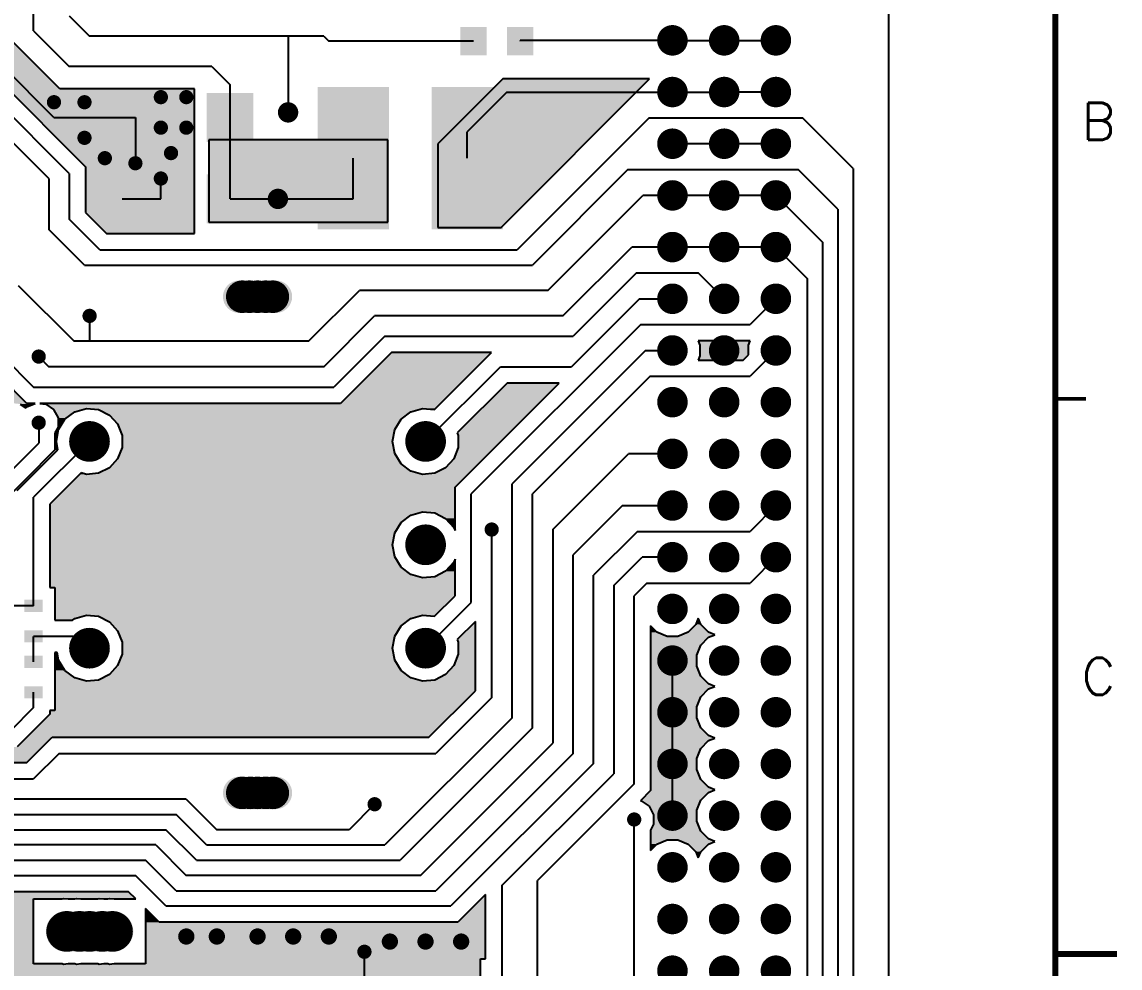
# Model space of a CAD drawing. Extents: x 295 to 953, y 10 to 290.
# Drawn here: x 798.2 to 887.2, y 148.9 to 225.6 of the extents above; entities that cross this region are included whole.
import ezdxf
from ezdxf.enums import TextEntityAlignment as Align

# ---------------------------------------------------------------- set-up
doc = ezdxf.new("R2010")
doc.units = 0
doc.header["$LTSCALE"] = 5
doc.header["$MEASUREMENT"] = 0
doc.layers.get('0').update_dxf_attribs({"linetype": 'CONTINUOUS', "lineweight": 25})
for name, color, linetype in [('16_COMP_GBR', 1, 'CONTINUOUS'), ('문자', 4, 'CONTINUOUS'), ('테두리', 3, 'CONTINUOUS')]:
    doc.layers.add(name, color=color, linetype=linetype)
doc.styles.get("Standard").update_dxf_attribs({"font": 'simplex.shx'})

# ---------------------------------------------------------------- blocks, each defined once
blk = doc.blocks.new('C')
at = {"layer": '테두리'}
blk.add_line((405, 285), (405, 15), dxfattribs=at)
for points, const_width in [([(15, 285), (15, 15), (405, 15), (405, 285), (15, 285)], 0.5), ([(407.5, 195), (405, 195)], 0.3), ([(410, 150), (405, 150)], 0.5)]:
    blk.add_lwpolyline(points, dxfattribs=dict(at, const_width=const_width))
at = {"layer": '문자'}
for s, p in [('B', (408.5, 217.5)), ('C', (408.5, 172.5))]:
    blk.add_text(s, height=3, dxfattribs=at).set_placement(p, align=Align.MIDDLE)

msp = doc.modelspace()

# ---------------------------------------------------------------- linework, layer by layer
for points, const_width in [([(850.336, 224.079, 1), (851.573, 224.079, 1)], 1.238), ([(854.527, 224.079, 1), (855.764, 224.079, 1)], 1.238), ([(858.718, 224.079, 1), (859.955, 224.079, 1)], 1.238), ([(850.336, 219.888, 1), (851.573, 219.888, 1)], 1.238), ([(854.527, 219.888, 1), (855.764, 219.888, 1)], 1.238), ([(858.718, 219.888, 1), (859.955, 219.888, 1)], 1.238), ([(809.201, 219.475, 1), (809.779, 219.475, 1)], 0.577), ([(811.264, 219.475, 1), (811.841, 219.475, 1)], 0.577), ([(800.539, 219.063, 1), (801.116, 219.063, 1)], 0.577), ([(803.014, 219.063, 1), (803.591, 219.063, 1)], 0.577), ([(819.39, 218.238, 1), (820.215, 218.238, 1)], 0.825), ([(809.201, 217, 1), (809.779, 217, 1)], 0.577), ([(811.264, 217, 1), (811.841, 217, 1)], 0.577), ([(803.014, 216.175, 1), (803.591, 216.175, 1)], 0.577), ([(850.336, 215.697, 1), (851.573, 215.697, 1)], 1.238), ([(854.527, 215.697, 1), (855.764, 215.697, 1)], 1.238), ([(858.718, 215.697, 1), (859.955, 215.697, 1)], 1.238), ([(810.026, 214.938, 1), (810.604, 214.938, 1)], 0.577), ([(804.664, 214.525, 1), (805.241, 214.525, 1)], 0.577), ([(807.139, 214.113, 1), (807.716, 214.113, 1)], 0.577), ([(809.201, 212.875, 1), (809.779, 212.875, 1)], 0.577), ([(850.336, 211.506, 1), (851.573, 211.506, 1)], 1.238), ([(854.527, 211.506, 1), (855.764, 211.506, 1)], 1.238), ([(858.718, 211.506, 1), (859.955, 211.506, 1)], 1.238), ([(818.565, 211.225, 1), (819.39, 211.225, 1)], 0.825), ([(850.336, 207.315, 1), (851.573, 207.315, 1)], 1.238), ([(854.527, 207.315, 1), (855.764, 207.315, 1)], 1.238), ([(858.718, 207.315, 1), (859.955, 207.315, 1)], 1.238), ([(815.43, 203.292, 1), (816.75, 203.292, 1)], 1.32), ([(816.008, 203.292, 1), (817.328, 203.292, 1)], 1.32), ([(816.668, 203.292, 1), (817.988, 203.292, 1)], 1.32), ([(817.328, 203.292, 1), (818.648, 203.292, 1)], 1.32), ([(817.905, 203.292, 1), (819.225, 203.292, 1)], 1.32), ([(850.336, 203.124, 1), (851.573, 203.124, 1)], 1.238), ([(854.527, 203.124, 1), (855.764, 203.124, 1)], 1.238), ([(858.718, 203.124, 1), (859.955, 203.124, 1)], 1.238), ([(803.426, 201.738, 1), (804.004, 201.738, 1)], 0.577), ([(850.336, 198.933, 1), (851.573, 198.933, 1)], 1.238), ([(854.527, 198.933, 1), (855.764, 198.933, 1)], 1.238), ([(858.718, 198.933, 1), (859.955, 198.933, 1)], 1.238), ([(799.301, 198.438, 1), (799.879, 198.438, 1)], 0.577), ([(850.336, 194.742, 1), (851.573, 194.742, 1)], 1.238), ([(854.527, 194.742, 1), (855.764, 194.742, 1)], 1.238), ([(858.718, 194.742, 1), (859.955, 194.742, 1)], 1.238), ([(799.301, 193.075, 1), (799.879, 193.075, 1)], 0.577), ([(802.882, 191.557, 1), (804.532, 191.557, 1)], 1.65), ([(830.123, 191.557, 1), (831.773, 191.557, 1)], 1.65), ([(850.336, 190.551, 1), (851.573, 190.551, 1)], 1.238), ([(854.527, 190.551, 1), (855.764, 190.551, 1)], 1.238), ([(858.718, 190.551, 1), (859.955, 190.551, 1)], 1.238), ([(850.336, 186.36, 1), (851.573, 186.36, 1)], 1.238), ([(854.527, 186.36, 1), (855.764, 186.36, 1)], 1.238), ([(858.718, 186.36, 1), (859.955, 186.36, 1)], 1.238), ([(830.123, 183.175, 1), (831.773, 183.175, 1)], 1.65), ([(836.014, 184.413, 1), (836.591, 184.413, 1)], 0.577), ([(850.336, 182.169, 1), (851.573, 182.169, 1)], 1.238), ([(854.527, 182.169, 1), (855.764, 182.169, 1)], 1.238), ([(858.718, 182.169, 1), (859.955, 182.169, 1)], 1.238), ([(850.336, 177.978, 1), (851.573, 177.978, 1)], 1.238), ([(854.527, 177.978, 1), (855.764, 177.978, 1)], 1.238), ([(858.718, 177.978, 1), (859.955, 177.978, 1)], 1.238), ([(802.882, 174.793, 1), (804.532, 174.793, 1)], 1.65), ([(830.123, 174.793, 1), (831.773, 174.793, 1)], 1.65), ([(850.336, 173.787, 1), (851.573, 173.787, 1)], 1.238), ([(854.527, 173.787, 1), (855.764, 173.787, 1)], 1.238), ([(858.718, 173.787, 1), (859.955, 173.787, 1)], 1.238), ([(850.336, 169.596, 1), (851.573, 169.596, 1)], 1.238), ([(854.527, 169.596, 1), (855.764, 169.596, 1)], 1.238), ([(858.718, 169.596, 1), (859.955, 169.596, 1)], 1.238), ([(850.336, 165.405, 1), (851.573, 165.405, 1)], 1.238), ([(854.527, 165.405, 1), (855.764, 165.405, 1)], 1.238), ([(858.718, 165.405, 1), (859.955, 165.405, 1)], 1.238), ([(815.43, 163.058, 1), (816.75, 163.058, 1)], 1.32), ([(816.09, 163.058, 1), (817.41, 163.058, 1)], 1.32), ([(816.668, 163.058, 1), (817.988, 163.058, 1)], 1.32), ([(817.328, 163.058, 1), (818.648, 163.058, 1)], 1.32), ([(817.905, 163.058, 1), (819.225, 163.058, 1)], 1.32), ([(826.526, 162.138, 1), (827.104, 162.138, 1)], 0.577), ([(850.336, 161.214, 1), (851.573, 161.214, 1)], 1.238), ([(854.527, 161.214, 1), (855.764, 161.214, 1)], 1.238), ([(858.718, 161.214, 1), (859.955, 161.214, 1)], 1.238), ([(847.564, 160.9, 1), (848.141, 160.9, 1)], 0.577), ([(850.336, 157.023, 1), (851.573, 157.023, 1)], 1.238), ([(854.527, 157.023, 1), (855.764, 157.023, 1)], 1.238), ([(858.718, 157.023, 1), (859.955, 157.023, 1)], 1.238), ([(850.336, 152.832, 1), (851.573, 152.832, 1)], 1.238), ([(854.527, 152.832, 1), (855.764, 152.832, 1)], 1.238), ([(858.718, 152.832, 1), (859.955, 152.832, 1)], 1.238), ([(801.034, 151.825, 1), (802.684, 151.825, 1)], 1.65), ([(802.065, 151.825, 1), (803.715, 151.825, 1)], 1.65), ([(802.89, 151.825, 1), (804.54, 151.825, 1)], 1.65), ([(803.921, 151.825, 1), (805.571, 151.825, 1)], 1.65), ([(804.746, 151.825, 1), (806.396, 151.825, 1)], 1.65), ([(811.223, 151.413, 1), (811.883, 151.413, 1)], 0.66), ([(813.698, 151.413, 1), (814.358, 151.413, 1)], 0.66), ([(816.998, 151.413, 1), (817.658, 151.413, 1)], 0.66), ([(819.885, 151.413, 1), (820.545, 151.413, 1)], 0.66), ([(822.773, 151.413, 1), (823.433, 151.413, 1)], 0.66), ([(827.723, 151, 1), (828.383, 151, 1)], 0.66), ([(830.61, 151, 1), (831.27, 151, 1)], 0.66), ([(833.498, 151, 1), (834.158, 151, 1)], 0.66), ([(825.701, 150.175, 1), (826.279, 150.175, 1)], 0.577), ([(850.336, 148.641, 1), (851.573, 148.641, 1)], 1.238), ([(854.527, 148.641, 1), (855.764, 148.641, 1)], 1.238), ([(858.718, 148.641, 1), (859.955, 148.641, 1)], 1.238)]:
    msp.add_lwpolyline(points, format="xyb", close=True, dxfattribs=dict(const_width=const_width))
for points in [[(835.898, 225.165), (835.898, 222.86), (833.76, 225.165), (833.76, 222.86)], [(839.67, 225.165), (839.67, 222.86), (837.532, 225.165), (837.532, 222.86)], [(827.97, 220.3), (827.97, 208.75), (822.195, 220.3), (822.195, 208.75)], [(837.21, 220.3), (837.21, 208.75), (831.435, 220.3), (831.435, 208.75)], [(808.253, 219.805), (808.253, 215.845), (804.458, 219.805), (804.458, 215.845)], [(816.998, 219.805), (816.998, 215.845), (813.203, 219.805), (813.203, 215.845)], [(808.253, 213.205), (808.253, 209.245), (804.458, 213.205), (804.458, 209.245)], [(816.998, 213.205), (816.998, 209.245), (813.203, 213.205), (813.203, 209.245)], [(799.92, 178.72), (799.92, 177.73), (798.435, 178.72), (798.435, 177.73)], [(799.92, 176.245), (799.92, 175.255), (798.435, 176.245), (798.435, 175.255)], [(799.92, 174.183), (799.92, 173.193), (798.435, 174.183), (798.435, 173.193)], [(799.92, 171.708), (799.92, 170.718), (798.435, 171.708), (798.435, 170.718)]]:
    msp.add_solid(points)
at = {"layer": '16_COMP_GBR', "color": 7}
for p, q in [((868.478, 88.3), (868.478, 246.7)), ((799.178, 224.838), (799.178, 233.913)), ((802.065, 226.075), (803.715, 224.425)), ((799.178, 224.838), (802.065, 221.95)), ((819.803, 224.425), (803.715, 224.425)), ((822.69, 224.425), (819.803, 224.425)), ((819.803, 224.425), (819.803, 218.238)), ((822.69, 224.425), (823.103, 224.013)), ((801.313, 220.135), (797.363, 224.085)), ((834.829, 224.013), (823.103, 224.013)), ((850.955, 224.079), (838.601, 224.079)), ((838.601, 224.079), (838.601, 224.013)), ((850.955, 224.079), (855.146, 224.079)), ((855.146, 224.079), (859.337, 224.079)), ((800.828, 217.825), (796.703, 221.95)), ((813.615, 221.95), (802.065, 221.95)), ((813.615, 221.95), (815.1, 220.465)), ((796.373, 220.846), (803.385, 213.834)), ((837.195, 220.96), (831.93, 215.695)), ((837.06, 208.915), (849.105, 220.96)), ((849.105, 220.96), (837.195, 220.96)), ((800.415, 212.875), (793.403, 219.888)), ((802.065, 213.288), (795.053, 220.3)), ((812.213, 220.135), (801.313, 220.135)), ((812.213, 208.42), (812.213, 220.135)), ((815.1, 217.825), (815.1, 220.465)), ((837.54, 219.888), (834.323, 216.67)), ((837.54, 219.888), (850.955, 219.888)), ((850.955, 219.888), (855.146, 219.888)), ((859.337, 219.888), (855.146, 219.888)), ((800.828, 217.825), (806.355, 217.825)), ((806.355, 217.825), (807.428, 217.825)), ((807.428, 217.825), (807.428, 214.113)), ((815.1, 211.225), (815.1, 217.825)), ((849.057, 217.792), (838.365, 207.1)), ((849.057, 217.792), (861.498, 217.792)), ((865.59, 213.7), (861.498, 217.792)), ((834.323, 214.525), (834.323, 216.67)), ((813.368, 216.01), (813.368, 209.328)), ((827.888, 216.01), (813.368, 216.01)), ((827.888, 209.328), (827.888, 216.01)), ((831.93, 215.695), (831.93, 208.915)), ((855.146, 215.697), (850.955, 215.697)), ((859.337, 215.697), (855.146, 215.697)), ((825.083, 211.225), (825.083, 214.525)), ((803.385, 213.834), (803.385, 210.121)), ((847.341, 213.601), (839.603, 205.863)), ((847.341, 213.601), (861.152, 213.601)), ((864.353, 210.4), (861.152, 213.601)), ((865.59, 213.7), (865.59, 112.638)), ((800.415, 212.875), (800.415, 208.75)), ((802.065, 213.288), (802.065, 209.575)), ((809.49, 211.225), (809.49, 212.875)), ((806.355, 211.225), (809.49, 211.225)), ((815.1, 211.225), (818.978, 211.225)), ((818.978, 211.225), (825.083, 211.225)), ((840.84, 203.8), (848.546, 211.506)), ((850.955, 211.506), (848.546, 211.506)), ((855.146, 211.506), (850.955, 211.506)), ((859.337, 211.506), (855.146, 211.506)), ((859.337, 211.506), (863.115, 207.727)), ((803.385, 210.121), (805.086, 208.42)), ((864.353, 210.4), (864.353, 115.113)), ((804.54, 207.1), (802.065, 209.575)), ((813.368, 209.328), (827.888, 209.328)), ((803.303, 205.863), (800.415, 208.75)), ((805.086, 208.42), (812.213, 208.42)), ((831.93, 208.915), (837.06, 208.915)), ((863.115, 207.727), (863.115, 116.35)), ((804.54, 207.1), (838.365, 207.1)), ((842.078, 201.738), (847.655, 207.315)), ((850.955, 207.315), (847.655, 207.315)), ((855.146, 207.315), (850.955, 207.315)), ((859.337, 207.315), (855.146, 207.315)), ((859.337, 207.315), (861.878, 204.774)), ((803.303, 205.863), (839.603, 205.863)), ((848.034, 205.219), (842.903, 200.088)), ((848.034, 205.219), (853.05, 205.219)), ((855.146, 203.124), (853.05, 205.219)), ((861.878, 204.774), (861.878, 118)), ((797.94, 204.213), (802.478, 199.675)), ((821.453, 199.675), (825.578, 203.8)), ((840.84, 203.8), (825.578, 203.8)), ((848.29, 203.124), (842.779, 197.613)), ((848.29, 203.124), (850.955, 203.124)), ((859.337, 203.124), (857.241, 201.028)), ((803.715, 201.738), (803.715, 199.675)), ((822.69, 197.613), (826.815, 201.738)), ((842.078, 201.738), (826.815, 201.738)), ((848.381, 201.028), (834.653, 187.3)), ((848.381, 201.028), (857.241, 201.028)), ((803.715, 199.675), (802.478, 199.675)), ((821.453, 199.675), (803.715, 199.675)), ((827.64, 200.088), (823.515, 195.963)), ((827.64, 200.088), (842.903, 200.088)), ((853.045, 199.708), (853.182, 199.376)), ((857.246, 199.708), (853.045, 199.708)), ((853.182, 199.376), (853.182, 198.49)), ((857.109, 199.376), (857.246, 199.708)), ((857.109, 198.571), (857.109, 199.376)), ((828.186, 198.768), (824.061, 194.643)), ((836.291, 198.768), (828.186, 198.768)), ((831.666, 194.143), (836.291, 198.768)), ((848.76, 198.933), (837.953, 188.125)), ((848.76, 198.933), (850.955, 198.933)), ((853.182, 198.49), (853.045, 198.157)), ((856.695, 198.157), (857.109, 198.571)), ((859.337, 198.933), (857.241, 196.837)), ((796.703, 198.438), (799.178, 195.963)), ((799.59, 198.438), (800.415, 197.613)), ((822.69, 197.613), (800.415, 197.613)), ((830.948, 191.557), (837.004, 197.613)), ((837.004, 197.613), (842.779, 197.613)), ((853.045, 198.157), (856.695, 198.157)), ((798.631, 194.643), (796.569, 196.705)), ((849.14, 196.837), (839.603, 187.3)), ((849.14, 196.837), (857.241, 196.837)), ((799.178, 195.963), (823.515, 195.963)), ((833.333, 187.846), (841.777, 196.293)), ((837.55, 196.293), (833.511, 192.252)), ((841.777, 196.293), (837.55, 196.293)), ((798.1, 194.585), (798.556, 194.271)), ((798.556, 194.271), (798.673, 194.403)), ((799.301, 194.643), (798.631, 194.643)), ((798.673, 194.403), (799.301, 194.643)), ((799.689, 194.643), (800.163, 194.585)), ((824.061, 194.643), (799.689, 194.643)), ((800.163, 194.585), (800.799, 194.146)), ((800.799, 194.146), (801.158, 193.461)), ((802.509, 193.961), (803.459, 194.232)), ((803.459, 194.232), (804.443, 194.141)), ((804.443, 194.141), (805.325, 193.7)), ((829.75, 193.961), (830.701, 194.232)), ((830.701, 194.232), (831.666, 194.143)), ((801.158, 193.461), (801.158, 192.689)), ((801.202, 192.527), (801.722, 193.367)), ((801.722, 193.367), (802.509, 193.961)), ((805.325, 193.7), (805.99, 192.971)), ((828.444, 192.527), (828.963, 193.367)), ((828.963, 193.367), (829.75, 193.961)), ((799.59, 193.075), (799.59, 191.425)), ((801.158, 192.689), (800.91, 192.217)), ((801.021, 191.557), (801.202, 192.527)), ((805.99, 192.971), (806.347, 192.05)), ((828.262, 191.557), (828.444, 192.527)), ((833.511, 192.252), (833.588, 192.05)), ((790.515, 182.35), (799.59, 191.425)), ((803.707, 191.557), (799.178, 187.028)), ((800.91, 192.217), (800.91, 190.879)), ((801.149, 190.867), (801.021, 191.557)), ((806.347, 192.05), (806.347, 191.064)), ((828.444, 190.587), (828.262, 191.557)), ((833.588, 192.05), (833.588, 191.064)), ((800.91, 190.879), (791.835, 181.804)), ((797.858, 187.574), (801.149, 190.867)), ((806.347, 191.064), (805.99, 190.143)), ((828.963, 189.747), (828.444, 190.587)), ((833.588, 191.064), (833.232, 190.143)), ((841.253, 184.413), (847.391, 190.551)), ((850.955, 190.551), (847.391, 190.551)), ((805.99, 190.143), (805.325, 189.414)), ((829.75, 189.153), (828.963, 189.747)), ((833.232, 190.143), (832.567, 189.414)), ((803.024, 189.006), (800.498, 186.482)), ((803.459, 188.882), (803.024, 189.006)), ((804.443, 188.973), (803.459, 188.882)), ((805.325, 189.414), (804.443, 188.973)), ((830.701, 188.882), (829.75, 189.153)), ((831.684, 188.973), (830.701, 188.882)), ((832.567, 189.414), (831.684, 188.973)), ((833.333, 184.33), (833.333, 187.846)), ((837.953, 169.15), (837.953, 188.125)), ((799.178, 178.225), (799.178, 187.028)), ((834.653, 178.497), (834.653, 187.3)), ((839.603, 168.325), (839.603, 187.3)), ((800.498, 186.482), (800.498, 179.71)), ((846.912, 186.36), (842.903, 182.35)), ((846.912, 186.36), (850.955, 186.36)), ((859.337, 186.36), (857.241, 184.264)), ((828.963, 184.985), (829.75, 185.579)), ((829.75, 185.579), (830.701, 185.85)), ((830.701, 185.85), (831.684, 185.759)), ((831.684, 185.759), (832.567, 185.318)), ((832.567, 185.318), (833.232, 184.589)), ((828.444, 184.145), (828.963, 184.985)), ((833.232, 184.589), (833.333, 184.33)), ((836.303, 170.8), (836.303, 184.413)), ((841.253, 184.413), (841.253, 167.088)), ((848.117, 184.264), (844.553, 180.7)), ((848.117, 184.264), (857.241, 184.264)), ((828.262, 183.175), (828.444, 184.145)), ((828.444, 182.205), (828.262, 183.175)), ((828.963, 181.365), (828.444, 182.205)), ((833.232, 181.761), (832.567, 181.032)), ((833.333, 182.02), (833.232, 181.761)), ((833.333, 179.043), (833.333, 182.02)), ((842.903, 166.263), (842.903, 182.35)), ((846.203, 179.875), (848.496, 182.169)), ((850.955, 182.169), (848.496, 182.169)), ((859.337, 182.169), (857.241, 180.073)), ((829.75, 180.771), (828.963, 181.365)), ((830.701, 180.5), (829.75, 180.771)), ((832.567, 181.032), (831.684, 180.591)), ((844.553, 165.438), (844.553, 180.7)), ((831.684, 180.591), (830.701, 180.5)), ((846.203, 179.875), (846.203, 164.613)), ((848.876, 180.073), (847.853, 179.05)), ((848.876, 180.073), (857.241, 180.073)), ((800.498, 179.71), (800.91, 179.71)), ((800.91, 179.71), (800.91, 177.07)), ((831.666, 177.379), (833.333, 179.043)), ((847.853, 163.788), (847.853, 179.05)), ((799.178, 178.225), (796.29, 178.225)), ((830.948, 174.793), (834.653, 178.497)), ((802.341, 177.07), (802.509, 177.197)), ((802.509, 177.197), (803.459, 177.468)), ((803.459, 177.468), (804.443, 177.377)), ((804.443, 177.377), (805.325, 176.936)), ((828.963, 176.603), (829.75, 177.197)), ((829.75, 177.197), (830.701, 177.468)), ((830.701, 177.468), (831.666, 177.379)), ((853.05, 177.215), (852.844, 176.715)), ((853.256, 176.715), (853.05, 177.215)), ((800.91, 177.07), (802.341, 177.07)), ((805.325, 176.936), (805.99, 176.207)), ((805.99, 176.207), (806.347, 175.286)), ((828.444, 175.763), (828.963, 176.603)), ((834.983, 176.959), (833.511, 175.488)), ((834.983, 171.346), (834.983, 176.959)), ((849.173, 176.61), (849.173, 163.241)), ((849.692, 176.088), (849.173, 176.61)), ((852.844, 176.715), (852.217, 176.088)), ((853.883, 176.088), (853.256, 176.715)), ((802.75, 175.75), (799.178, 175.75)), ((799.178, 173.688), (799.178, 175.75)), ((803.707, 174.793), (802.75, 175.75)), ((828.262, 174.793), (828.444, 175.763)), ((833.511, 175.488), (833.588, 175.286)), ((850.512, 175.75), (849.692, 176.088)), ((851.398, 175.75), (850.512, 175.75)), ((852.217, 176.088), (851.398, 175.75)), ((853.256, 175.049), (853.883, 175.676)), ((854.383, 175.882), (853.883, 176.088)), ((853.883, 175.676), (854.383, 175.882)), ((800.91, 174.43), (800.91, 169.728)), ((801.088, 174.43), (800.91, 174.43)), ((801.202, 173.823), (801.088, 174.43)), ((806.347, 175.286), (806.347, 174.3)), ((828.444, 173.823), (828.262, 174.793)), ((833.588, 175.286), (833.588, 174.3)), ((852.918, 174.23), (853.256, 175.049)), ((801.722, 172.983), (801.202, 173.823)), ((806.347, 174.3), (805.99, 173.379)), ((828.963, 172.983), (828.444, 173.823)), ((833.588, 174.3), (833.232, 173.379)), ((850.955, 169.596), (850.955, 173.787)), ((852.918, 173.344), (852.918, 174.23)), ((802.509, 172.389), (801.722, 172.983)), ((805.325, 172.65), (804.443, 172.209)), ((805.99, 173.379), (805.325, 172.65)), ((829.75, 172.389), (828.963, 172.983)), ((832.567, 172.65), (831.684, 172.209)), ((833.232, 173.379), (832.567, 172.65)), ((853.256, 172.524), (852.918, 173.344)), ((803.459, 172.118), (802.509, 172.389)), ((804.443, 172.209), (803.459, 172.118)), ((830.701, 172.118), (829.75, 172.389)), ((831.684, 172.209), (830.701, 172.118)), ((853.883, 171.897), (853.256, 172.524)), ((854.383, 171.691), (853.883, 171.897)), ((799.178, 169.975), (799.178, 171.213)), ((831.219, 167.582), (834.983, 171.346)), ((853.256, 170.858), (853.883, 171.485)), ((853.883, 171.485), (854.383, 171.691)), ((836.303, 170.8), (831.765, 166.263)), ((852.918, 170.039), (853.256, 170.858)), ((852.918, 169.153), (852.918, 170.039)), ((799.178, 169.975), (797.305, 168.102)), ((800.498, 169.429), (797.851, 166.782)), ((800.498, 169.728), (800.498, 169.429)), ((800.91, 169.728), (800.498, 169.728)), ((837.953, 169.15), (827.64, 158.838)), ((850.955, 165.405), (850.955, 169.596)), ((853.256, 168.333), (852.918, 169.153)), ((839.603, 168.325), (828.878, 157.6)), ((853.883, 167.706), (853.256, 168.333)), ((798.631, 165.52), (800.694, 167.582)), ((800.694, 167.582), (831.219, 167.582)), ((854.383, 167.5), (853.883, 167.706)), ((853.883, 167.294), (854.383, 167.5)), ((830.528, 156.363), (841.253, 167.088)), ((852.918, 165.848), (853.256, 166.667)), ((853.256, 166.667), (853.883, 167.294)), ((801.24, 166.263), (799.178, 164.2)), ((801.24, 166.263), (831.765, 166.263)), ((842.903, 166.263), (831.765, 155.125)), ((852.918, 164.962), (852.918, 165.848)), ((788.783, 165.52), (798.631, 165.52)), ((844.553, 165.438), (833.003, 153.888)), ((850.955, 161.214), (850.955, 165.405)), ((853.256, 164.142), (852.918, 164.962)), ((788.453, 164.2), (799.178, 164.2)), ((837.128, 155.538), (846.203, 164.613)), ((847.853, 163.788), (840.015, 155.95)), ((853.883, 163.515), (853.256, 164.142)), ((849.173, 163.241), (848.351, 162.42)), ((853.256, 162.476), (853.883, 163.103)), ((854.383, 163.309), (853.883, 163.515)), ((853.883, 163.103), (854.383, 163.309)), ((811.553, 162.55), (791.34, 162.55)), ((811.553, 162.55), (814.028, 160.075)), ((826.815, 162.138), (824.753, 160.075)), ((848.351, 162.42), (848.425, 162.41)), ((848.425, 162.41), (849.062, 161.971)), ((849.062, 161.971), (849.42, 161.286)), ((852.918, 161.657), (853.256, 162.476)), ((792.165, 161.313), (810.728, 161.313)), ((813.203, 158.838), (810.728, 161.313)), ((849.42, 161.286), (849.42, 160.514)), ((852.918, 160.771), (852.918, 161.657)), ((847.853, 143.361), (847.853, 160.9)), ((849.42, 160.514), (849.173, 160.042)), ((853.256, 159.951), (852.918, 160.771)), ((792.99, 160.075), (809.903, 160.075)), ((812.378, 157.6), (809.903, 160.075)), ((824.753, 160.075), (814.028, 160.075)), ((849.173, 160.042), (849.173, 158.392)), ((853.883, 159.324), (853.256, 159.951)), ((854.383, 159.118), (853.883, 159.324)), ((809.078, 158.838), (793.815, 158.838)), ((809.078, 158.838), (811.553, 156.363)), ((813.203, 158.838), (827.64, 158.838)), ((849.173, 158.392), (849.692, 158.912)), ((849.692, 158.912), (850.512, 159.25)), ((850.512, 159.25), (851.398, 159.25)), ((851.398, 159.25), (852.217, 158.912)), ((852.217, 158.912), (852.844, 158.285)), ((853.256, 158.285), (853.883, 158.912)), ((853.883, 158.912), (854.383, 159.118)), ((794.64, 157.6), (808.253, 157.6)), ((810.728, 155.125), (808.253, 157.6)), ((812.378, 157.6), (828.878, 157.6)), ((852.844, 158.285), (853.05, 157.785)), ((853.05, 157.785), (853.256, 158.285)), ((795.465, 156.363), (807.428, 156.363)), ((809.903, 153.888), (807.428, 156.363)), ((830.528, 156.363), (811.553, 156.363)), ((840.015, 148.113), (840.015, 155.95)), ((806.881, 155.042), (796.011, 155.042)), ((807.459, 154.465), (806.881, 155.042)), ((810.728, 155.125), (831.765, 155.125)), ((837.128, 155.538), (837.128, 148.113)), ((799.178, 154.465), (801.489, 154.465)), ((799.178, 151.85), (799.178, 154.465)), ((801.489, 154.465), (801.611, 154.5)), ((801.611, 154.5), (801.983, 154.465)), ((801.983, 154.465), (802.52, 154.465)), ((802.52, 154.465), (802.643, 154.5)), ((802.643, 154.5), (803.014, 154.465)), ((803.014, 154.465), (804.377, 154.465)), ((804.377, 154.465), (804.499, 154.5)), ((804.499, 154.5), (804.87, 154.465)), ((804.87, 154.465), (805.202, 154.465)), ((805.202, 154.465), (805.324, 154.5)), ((805.324, 154.5), (805.695, 154.465)), ((805.695, 154.465), (807.459, 154.465)), ((835.808, 154.825), (833.549, 152.568)), ((835.808, 149.598), (835.808, 154.825)), ((808.253, 153.671), (808.253, 149.185)), ((809.356, 152.568), (808.253, 153.671)), ((809.903, 153.888), (833.003, 153.888)), ((833.549, 152.568), (809.356, 152.568)), ((799.173, 151.825), (799.178, 151.85)), ((799.178, 151.8), (799.173, 151.825)), ((799.178, 149.185), (799.178, 151.8)), ((825.99, 148.113), (825.99, 149.763)), ((835.395, 149.598), (835.808, 149.598)), ((835.395, 144.153), (835.395, 149.598)), ((801.489, 149.185), (799.178, 149.185)), ((801.611, 149.15), (801.489, 149.185)), ((801.983, 149.185), (801.611, 149.15)), ((802.52, 149.185), (801.983, 149.185)), ((802.643, 149.15), (802.52, 149.185)), ((803.014, 149.185), (802.643, 149.15)), ((804.377, 149.185), (803.014, 149.185)), ((804.499, 149.15), (804.377, 149.185)), ((804.87, 149.185), (804.499, 149.15)), ((805.202, 149.185), (804.87, 149.185)), ((805.324, 149.15), (805.202, 149.185)), ((805.695, 149.185), (805.324, 149.15)), ((808.253, 149.185), (805.695, 149.185))]:
    msp.add_line(p, q, dxfattribs=at)
for points in [[(796.373, 220.846), (796.373, 224.085), (800.602, 220.846), (797.363, 224.085)], [(797.084, 220.135), (796.373, 220.846), (801.313, 220.135), (800.602, 220.846)], [(831.93, 215.695), (837.195, 220.96), (843.84, 215.695), (849.105, 220.96)], [(837.195, 220.96), (837.195, 220.96), (849.105, 220.96), (837.195, 220.96)], [(803.385, 213.834), (797.084, 220.135), (812.213, 213.834), (812.213, 220.135)], [(797.084, 220.135), (797.084, 220.135), (812.213, 220.135), (801.313, 220.135)], [(813.368, 209.328), (813.368, 216.01), (827.888, 209.328), (827.888, 216.01)], [(813.368, 216.01), (813.368, 216.01), (827.888, 216.01), (813.368, 216.01)], [(831.93, 208.915), (831.93, 215.695), (837.06, 208.915), (843.84, 215.695)], [(803.385, 210.121), (803.385, 213.834), (812.213, 210.121), (812.213, 213.834)], [(805.086, 208.42), (803.385, 210.121), (812.213, 208.42), (812.213, 210.121)], [(814.547, 203.549), (814.623, 203.797), (820.108, 203.549), (820.032, 203.797)], [(814.623, 203.797), (814.745, 204.024), (820.032, 203.797), (819.91, 204.024)], [(814.745, 204.024), (814.909, 204.226), (819.91, 204.024), (819.746, 204.226)], [(814.909, 204.226), (815.11, 204.389), (819.746, 204.226), (819.545, 204.389)], [(815.11, 204.389), (815.338, 204.511), (819.545, 204.389), (819.317, 204.511)], [(815.338, 204.511), (815.585, 204.587), (819.317, 204.511), (819.07, 204.587)], [(815.585, 204.587), (815.843, 204.612), (819.07, 204.587), (818.813, 204.612)], [(814.523, 203.292), (814.547, 203.549), (820.133, 203.292), (820.108, 203.549)], [(814.547, 203.034), (814.523, 203.292), (820.108, 203.034), (820.133, 203.292)], [(814.623, 202.787), (814.547, 203.034), (820.032, 202.787), (820.108, 203.034)], [(814.745, 202.559), (814.623, 202.787), (819.91, 202.559), (820.032, 202.787)], [(814.909, 202.358), (814.745, 202.559), (819.746, 202.358), (819.91, 202.559)], [(815.11, 202.195), (814.909, 202.358), (819.545, 202.195), (819.746, 202.358)], [(815.338, 202.072), (815.11, 202.195), (819.317, 202.072), (819.545, 202.195)], [(815.585, 201.997), (815.338, 202.072), (819.07, 201.997), (819.317, 202.072)], [(815.843, 201.972), (815.585, 201.997), (818.813, 201.972), (819.07, 201.997)], [(853.182, 199.376), (853.045, 199.708), (857.109, 199.376), (857.246, 199.708)], [(853.045, 199.708), (853.045, 199.708), (857.246, 199.708), (853.045, 199.708)], [(853.182, 198.571), (853.182, 199.376), (857.109, 198.571), (857.109, 199.376)], [(824.061, 194.643), (828.186, 198.767), (832.166, 194.643), (836.291, 198.767)], [(828.186, 198.767), (828.186, 198.768), (836.291, 198.767), (828.186, 198.768)], [(853.045, 198.157), (853.182, 198.49), (856.695, 198.157), (857.028, 198.49)], [(853.182, 198.49), (853.182, 198.571), (857.028, 198.49), (857.109, 198.571)], [(795.878, 194.679), (795.878, 196.705), (798.595, 194.679), (796.569, 196.705)], [(833.511, 192.252), (837.55, 196.292), (837.737, 192.252), (841.777, 196.292)], [(837.55, 196.292), (837.55, 196.293), (841.777, 196.292), (837.55, 196.293)], [(797.629, 194.643), (797.333, 194.679), (798.631, 194.643), (798.595, 194.679)], [(797.63, 194.642), (797.629, 194.643), (799.301, 194.642), (798.631, 194.643)], [(798.1, 194.585), (797.63, 194.642), (799.15, 194.585), (799.301, 194.642)], [(798.364, 194.403), (798.1, 194.585), (798.673, 194.403), (799.15, 194.585)], [(798.555, 194.271), (798.364, 194.403), (798.555, 194.271), (798.673, 194.403)], [(799.691, 194.642), (824.061, 194.643), (832.166, 194.642), (832.166, 194.643)], [(800.163, 194.585), (799.691, 194.642), (832.108, 194.585), (832.166, 194.642)], [(800.675, 194.232), (800.163, 194.585), (831.755, 194.232), (832.108, 194.585)], [(800.799, 194.146), (800.675, 194.232), (803.158, 194.146), (803.459, 194.232)], [(800.896, 193.961), (800.799, 194.146), (802.509, 193.961), (803.158, 194.146)], [(804.443, 194.141), (803.459, 194.232), (830.382, 194.141), (830.701, 194.232)], [(804.803, 193.961), (804.443, 194.141), (829.75, 193.961), (830.382, 194.141)], [(831.666, 194.143), (830.701, 194.232), (831.666, 194.143), (831.755, 194.232)], [(801.158, 193.461), (800.896, 193.961), (801.846, 193.461), (802.509, 193.961)], [(801.158, 193.367), (801.158, 193.461), (801.722, 193.367), (801.846, 193.461)], [(801.158, 192.689), (801.158, 193.367), (801.302, 192.689), (801.722, 193.367)], [(805.325, 193.7), (804.803, 193.961), (829.405, 193.7), (829.75, 193.961)], [(805.629, 193.367), (805.325, 193.7), (828.963, 193.367), (829.405, 193.7)], [(805.99, 192.971), (805.629, 193.367), (828.718, 192.971), (828.963, 193.367)], [(800.91, 192.217), (801.073, 192.527), (801.144, 192.217), (801.202, 192.527)], [(801.073, 192.527), (801.158, 192.689), (801.202, 192.527), (801.302, 192.689)], [(806.162, 192.527), (805.99, 192.971), (828.444, 192.527), (828.718, 192.971)], [(806.347, 192.05), (806.162, 192.527), (828.354, 192.05), (828.444, 192.527)], [(833.588, 192.05), (833.511, 192.252), (837.536, 192.05), (837.737, 192.252)], [(800.91, 191.557), (800.91, 192.217), (801.021, 191.557), (801.144, 192.217)], [(800.91, 190.879), (800.91, 191.557), (801.147, 190.879), (801.021, 191.557)], [(806.347, 191.557), (806.347, 192.05), (828.262, 191.557), (828.354, 192.05)], [(806.347, 191.064), (806.347, 191.557), (828.354, 191.064), (828.262, 191.557)], [(833.588, 191.064), (833.588, 192.05), (836.549, 191.064), (837.536, 192.05)], [(797.605, 187.574), (800.898, 190.867), (797.858, 187.574), (801.149, 190.867)], [(800.898, 190.867), (800.91, 190.879), (801.149, 190.867), (801.147, 190.879)], [(805.99, 190.143), (806.162, 190.587), (828.718, 190.143), (828.444, 190.587)], [(806.162, 190.587), (806.347, 191.064), (828.444, 190.587), (828.354, 191.064)], [(833.232, 190.143), (833.588, 191.064), (835.629, 190.143), (836.549, 191.064)], [(805.325, 189.414), (805.629, 189.747), (829.405, 189.414), (828.963, 189.747)], [(805.629, 189.747), (805.99, 190.143), (828.963, 189.747), (828.718, 190.143)], [(832.567, 189.414), (833.232, 190.143), (834.9, 189.414), (835.629, 190.143)], [(801.863, 187.846), (802.9, 188.882), (833.333, 187.846), (834.369, 188.882)], [(802.9, 188.882), (803.024, 189.006), (803.459, 188.882), (803.024, 189.006)], [(803.459, 188.882), (804.443, 188.973), (830.701, 188.882), (830.382, 188.973)], [(804.443, 188.973), (804.803, 189.153), (830.382, 188.973), (829.75, 189.153)], [(804.803, 189.153), (805.325, 189.414), (829.75, 189.153), (829.405, 189.414)], [(830.701, 188.882), (831.684, 188.973), (834.369, 188.882), (834.459, 188.973)], [(831.684, 188.973), (832.567, 189.414), (834.459, 188.973), (834.9, 189.414)], [(800.498, 186.482), (801.863, 187.846), (833.333, 186.482), (833.333, 187.846)], [(800.498, 185.85), (800.498, 186.482), (833.333, 185.85), (833.333, 186.482)], [(800.498, 185.579), (800.498, 185.85), (829.75, 185.579), (830.701, 185.85)], [(800.498, 184.985), (800.498, 185.579), (828.963, 184.985), (829.75, 185.579)], [(831.684, 185.759), (830.701, 185.85), (833.333, 185.759), (833.333, 185.85)], [(832.567, 185.318), (831.684, 185.759), (833.333, 185.318), (833.333, 185.759)], [(833.232, 184.589), (832.567, 185.318), (833.332, 184.589), (833.333, 185.318)], [(800.498, 184.145), (800.498, 184.985), (828.444, 184.145), (828.963, 184.985)], [(833.332, 184.33), (833.232, 184.589), (833.332, 184.33), (833.332, 184.589)], [(800.498, 183.175), (800.498, 184.145), (828.262, 183.175), (828.444, 184.145)], [(800.498, 182.205), (800.498, 183.175), (828.444, 182.205), (828.262, 183.175)], [(800.498, 181.365), (800.498, 182.205), (828.963, 181.365), (828.444, 182.205)], [(832.567, 181.032), (833.232, 181.761), (833.333, 181.032), (833.333, 181.761)], [(833.232, 181.761), (833.333, 182.02), (833.333, 181.761), (833.333, 182.02)], [(800.498, 180.771), (800.498, 181.365), (829.75, 180.771), (828.963, 181.365)], [(800.498, 180.5), (800.498, 180.771), (830.701, 180.5), (829.75, 180.771)], [(831.684, 180.591), (832.567, 181.032), (833.333, 180.591), (833.333, 181.032)], [(800.498, 179.71), (800.498, 180.5), (833.333, 179.71), (833.333, 180.5)], [(830.701, 180.5), (831.684, 180.591), (833.333, 180.5), (833.333, 180.591)], [(800.91, 179.043), (800.91, 179.71), (833.333, 179.043), (833.333, 179.71)], [(800.91, 177.468), (800.91, 179.043), (831.755, 177.468), (833.333, 179.043)], [(800.91, 177.197), (800.91, 177.468), (802.509, 177.197), (803.459, 177.468)], [(800.91, 177.07), (800.91, 177.197), (802.341, 177.07), (802.509, 177.197)], [(804.443, 177.377), (803.459, 177.468), (830.382, 177.377), (830.701, 177.468)], [(804.803, 177.197), (804.443, 177.377), (829.75, 177.197), (830.382, 177.377)], [(805.325, 176.936), (804.803, 177.197), (829.405, 176.936), (829.75, 177.197)], [(831.666, 177.379), (830.701, 177.468), (831.666, 177.379), (831.755, 177.468)], [(852.844, 176.715), (853.05, 177.215), (853.256, 176.715), (853.05, 177.215)], [(805.629, 176.603), (805.325, 176.936), (828.963, 176.603), (829.405, 176.936)], [(805.99, 176.207), (805.629, 176.603), (828.718, 176.207), (828.963, 176.603)], [(806.162, 175.763), (805.99, 176.207), (828.444, 175.763), (828.718, 176.207)], [(833.511, 175.488), (834.983, 176.959), (834.983, 175.488), (834.983, 176.959)], [(849.173, 176.088), (849.173, 176.61), (849.692, 176.088), (849.173, 176.61)], [(852.217, 176.088), (852.844, 176.715), (853.883, 176.088), (853.256, 176.715)], [(806.347, 175.286), (806.162, 175.763), (828.354, 175.286), (828.444, 175.763)], [(833.588, 175.286), (833.511, 175.488), (834.983, 175.286), (834.983, 175.488)], [(849.173, 175.75), (849.173, 176.088), (850.512, 175.75), (849.692, 176.088)], [(849.173, 175.676), (849.173, 175.75), (853.883, 175.676), (854.063, 175.75)], [(849.173, 175.049), (849.173, 175.676), (853.256, 175.049), (853.883, 175.676)], [(851.398, 175.75), (851.718, 175.882), (854.063, 175.75), (854.383, 175.882)], [(851.718, 175.882), (852.217, 176.088), (854.383, 175.882), (853.883, 176.088)], [(800.91, 173.823), (800.91, 174.43), (801.202, 173.823), (801.088, 174.43)], [(800.91, 174.43), (800.91, 174.43), (801.088, 174.43), (800.91, 174.43)], [(806.347, 174.793), (806.347, 175.286), (828.262, 174.793), (828.354, 175.286)], [(806.347, 174.3), (806.347, 174.793), (828.354, 174.3), (828.262, 174.793)], [(833.588, 174.3), (833.588, 175.286), (834.983, 174.3), (834.983, 175.286)], [(849.173, 174.23), (849.173, 175.049), (852.918, 174.23), (853.256, 175.049)], [(800.91, 172.983), (800.91, 173.823), (801.722, 172.983), (801.202, 173.823)], [(805.99, 173.379), (806.162, 173.823), (828.718, 173.379), (828.444, 173.823)], [(806.162, 173.823), (806.347, 174.3), (828.444, 173.823), (828.354, 174.3)], [(833.232, 173.379), (833.588, 174.3), (834.983, 173.379), (834.983, 174.3)], [(849.173, 173.344), (849.173, 174.23), (852.918, 173.344), (852.918, 174.23)], [(800.91, 172.389), (800.91, 172.983), (802.509, 172.389), (801.722, 172.983)], [(804.803, 172.389), (805.325, 172.65), (829.75, 172.389), (829.405, 172.65)], [(805.325, 172.65), (805.629, 172.983), (829.405, 172.65), (828.963, 172.983)], [(805.629, 172.983), (805.99, 173.379), (828.963, 172.983), (828.718, 173.379)], [(831.684, 172.209), (832.567, 172.65), (834.983, 172.209), (834.983, 172.65)], [(832.567, 172.65), (833.232, 173.379), (834.983, 172.65), (834.983, 173.379)], [(849.173, 172.524), (849.173, 173.344), (853.256, 172.524), (852.918, 173.344)], [(800.91, 172.118), (800.91, 172.389), (803.459, 172.118), (802.509, 172.389)], [(800.91, 171.346), (800.91, 172.118), (834.983, 171.346), (834.983, 172.118)], [(803.459, 172.118), (804.443, 172.209), (830.701, 172.118), (830.382, 172.209)], [(804.443, 172.209), (804.803, 172.389), (830.382, 172.209), (829.75, 172.389)], [(830.701, 172.118), (831.684, 172.209), (834.983, 172.118), (834.983, 172.209)], [(849.173, 171.897), (849.173, 172.524), (853.883, 171.897), (853.256, 172.524)], [(849.173, 171.691), (849.173, 171.897), (854.383, 171.691), (853.883, 171.897)], [(800.91, 169.728), (800.91, 171.346), (833.364, 169.728), (834.983, 171.346)], [(849.173, 171.485), (849.173, 171.691), (853.883, 171.485), (854.383, 171.691)], [(849.173, 170.858), (849.173, 171.485), (853.256, 170.858), (853.883, 171.485)], [(849.173, 170.039), (849.173, 170.858), (852.918, 170.039), (853.256, 170.858)], [(849.173, 169.153), (849.173, 170.039), (852.918, 169.153), (852.918, 170.039)], [(798.651, 167.582), (800.498, 169.429), (831.219, 167.582), (833.065, 169.429)], [(800.498, 169.429), (800.498, 169.728), (833.065, 169.429), (833.364, 169.728)], [(849.173, 168.333), (849.173, 169.153), (853.256, 168.333), (852.918, 169.153)], [(849.173, 167.706), (849.173, 168.333), (853.883, 167.706), (853.256, 168.333)], [(797.851, 166.782), (798.651, 167.582), (799.894, 166.782), (800.694, 167.582)], [(798.651, 167.582), (798.651, 167.582), (800.694, 167.582), (831.219, 167.582)], [(849.173, 167.5), (849.173, 167.706), (854.383, 167.5), (853.883, 167.706)], [(849.173, 167.294), (849.173, 167.5), (853.883, 167.294), (854.383, 167.5)], [(788.783, 165.52), (788.783, 166.617), (798.631, 165.52), (799.729, 166.617)], [(796.703, 166.617), (796.703, 166.782), (799.729, 166.617), (799.894, 166.782)], [(849.173, 166.667), (849.173, 167.294), (853.256, 166.667), (853.883, 167.294)], [(849.173, 165.848), (849.173, 166.667), (852.918, 165.848), (853.256, 166.667)], [(849.173, 164.962), (849.173, 165.848), (852.918, 164.962), (852.918, 165.848)], [(849.173, 164.142), (849.173, 164.962), (853.256, 164.142), (852.918, 164.962)], [(814.623, 163.563), (814.745, 163.791), (820.032, 163.563), (819.91, 163.791)], [(814.745, 163.791), (814.909, 163.992), (819.91, 163.791), (819.746, 163.992)], [(814.909, 163.992), (815.11, 164.155), (819.746, 163.992), (819.545, 164.155)], [(815.11, 164.155), (815.338, 164.278), (819.545, 164.155), (819.317, 164.278)], [(815.338, 164.278), (815.585, 164.353), (819.317, 164.278), (819.07, 164.353)], [(815.585, 164.353), (815.843, 164.378), (819.07, 164.353), (818.813, 164.378)], [(849.173, 163.515), (849.173, 164.142), (853.883, 163.515), (853.256, 164.142)], [(814.523, 163.058), (814.547, 163.316), (820.133, 163.058), (820.108, 163.316)], [(814.547, 162.801), (814.523, 163.058), (820.108, 162.801), (820.133, 163.058)], [(814.547, 163.316), (814.623, 163.563), (820.108, 163.316), (820.032, 163.563)], [(848.407, 162.476), (849.034, 163.103), (853.256, 162.476), (853.883, 163.103)], [(849.034, 163.103), (849.173, 163.241), (853.883, 163.103), (854.219, 163.241)], [(849.173, 163.309), (849.173, 163.515), (854.383, 163.309), (853.883, 163.515)], [(849.173, 163.241), (849.173, 163.309), (854.219, 163.241), (854.383, 163.309)], [(814.623, 162.553), (814.547, 162.801), (820.032, 162.553), (820.108, 162.801)], [(814.745, 162.326), (814.623, 162.553), (819.91, 162.326), (820.032, 162.553)], [(814.909, 162.124), (814.745, 162.326), (819.746, 162.124), (819.91, 162.326)], [(815.11, 161.961), (814.909, 162.124), (819.545, 161.961), (819.746, 162.124)], [(848.351, 162.42), (848.407, 162.476), (853.233, 162.42), (853.256, 162.476)], [(848.425, 162.41), (848.351, 162.42), (853.229, 162.41), (853.233, 162.42)], [(849.062, 161.971), (848.425, 162.41), (853.048, 161.971), (853.229, 162.41)], [(849.226, 161.657), (849.062, 161.971), (852.918, 161.657), (853.048, 161.971)], [(815.338, 161.839), (815.11, 161.961), (819.317, 161.839), (819.545, 161.961)], [(815.585, 161.763), (815.338, 161.839), (819.07, 161.763), (819.317, 161.839)], [(815.843, 161.738), (815.585, 161.763), (818.813, 161.738), (819.07, 161.763)], [(849.42, 161.286), (849.226, 161.657), (852.918, 161.286), (852.918, 161.657)], [(849.42, 160.771), (849.42, 161.286), (852.918, 160.771), (852.918, 161.286)], [(849.173, 160.042), (849.42, 160.514), (853.219, 160.042), (853.024, 160.514)], [(849.42, 160.514), (849.42, 160.771), (853.024, 160.514), (852.918, 160.771)], [(849.173, 159.951), (849.173, 160.042), (853.256, 159.951), (853.219, 160.042)], [(849.173, 159.324), (849.173, 159.951), (853.883, 159.324), (853.256, 159.951)], [(849.173, 159.25), (849.173, 159.324), (854.063, 159.25), (853.883, 159.324)], [(849.173, 158.912), (849.173, 159.25), (849.692, 158.912), (850.512, 159.25)], [(849.173, 159.25), (849.173, 159.25), (850.512, 159.25), (851.398, 159.25)], [(849.173, 158.392), (849.173, 158.912), (849.173, 158.392), (849.692, 158.912)], [(851.718, 159.118), (851.398, 159.25), (854.383, 159.118), (854.063, 159.25)], [(852.217, 158.912), (851.718, 159.118), (853.883, 158.912), (854.383, 159.118)], [(852.844, 158.285), (852.217, 158.912), (853.256, 158.285), (853.883, 158.912)], [(853.05, 157.785), (852.844, 158.285), (853.05, 157.785), (853.256, 158.285)], [(795.468, 154.5), (796.011, 155.042), (807.424, 154.5), (806.881, 155.042)], [(796.011, 155.042), (796.011, 155.042), (806.881, 155.042), (796.011, 155.042)], [(792.819, 151.85), (795.434, 154.465), (799.178, 151.85), (799.178, 154.465)], [(795.434, 154.465), (795.468, 154.5), (801.489, 154.465), (801.611, 154.5)], [(795.434, 154.465), (795.434, 154.465), (799.178, 154.465), (801.489, 154.465)], [(801.983, 154.465), (801.611, 154.5), (802.52, 154.465), (802.643, 154.5)], [(803.014, 154.465), (802.643, 154.5), (804.377, 154.465), (804.499, 154.5)], [(804.87, 154.465), (804.499, 154.5), (805.202, 154.465), (805.324, 154.5)], [(805.695, 154.465), (805.324, 154.5), (807.459, 154.465), (807.424, 154.5)], [(833.549, 152.568), (835.808, 154.825), (835.808, 152.568), (835.808, 154.825)], [(800.651, 152.992), (800.9, 153.196), (806.779, 152.992), (806.53, 153.196)], [(800.9, 153.196), (801.186, 153.35), (806.53, 153.196), (806.244, 153.35)], [(801.186, 153.35), (801.496, 153.444), (806.244, 153.35), (805.934, 153.444)], [(801.496, 153.444), (801.818, 153.475), (805.934, 153.444), (805.613, 153.475)], [(808.253, 152.568), (808.253, 153.671), (809.356, 152.568), (808.253, 153.671)], [(800.199, 152.147), (800.293, 152.457), (807.231, 152.147), (807.137, 152.457)], [(800.293, 152.457), (800.446, 152.742), (807.137, 152.457), (806.984, 152.742)], [(800.446, 152.742), (800.651, 152.992), (806.984, 152.742), (806.779, 152.992)], [(808.253, 149.598), (808.253, 152.568), (835.808, 149.598), (835.808, 152.568)], [(790.155, 149.185), (792.77, 151.8), (799.178, 149.185), (799.178, 151.8)], [(792.77, 151.8), (792.794, 151.825), (799.178, 151.8), (799.173, 151.825)], [(792.794, 151.825), (792.819, 151.85), (799.173, 151.825), (799.178, 151.85)], [(800.168, 151.825), (800.199, 152.147), (807.263, 151.825), (807.231, 152.147)], [(800.199, 151.503), (800.168, 151.825), (807.231, 151.503), (807.263, 151.825)], [(800.293, 151.193), (800.199, 151.503), (807.137, 151.193), (807.231, 151.503)], [(800.446, 150.908), (800.293, 151.193), (806.984, 150.908), (807.137, 151.193)], [(800.651, 150.658), (800.446, 150.908), (806.779, 150.658), (806.984, 150.908)], [(800.9, 150.454), (800.651, 150.658), (806.53, 150.454), (806.779, 150.658)], [(801.186, 150.3), (800.9, 150.454), (806.244, 150.3), (806.53, 150.454)], [(801.496, 150.206), (801.186, 150.3), (805.934, 150.206), (806.244, 150.3)], [(801.818, 150.175), (801.496, 150.206), (805.613, 150.175), (805.934, 150.206)], [(808.253, 149.597), (808.253, 149.598), (835.395, 149.597), (835.808, 149.598)], [(808.253, 149.185), (808.253, 149.597), (835.395, 149.185), (835.395, 149.597)], [(789.165, 148.195), (790.12, 149.15), (835.395, 148.195), (835.395, 149.15)], [(790.12, 149.15), (790.155, 149.185), (801.611, 149.15), (801.489, 149.185)], [(801.611, 149.15), (801.983, 149.185), (802.643, 149.15), (802.52, 149.185)], [(802.643, 149.15), (803.014, 149.185), (804.499, 149.15), (804.377, 149.185)], [(804.499, 149.15), (804.87, 149.185), (805.324, 149.15), (805.202, 149.185)], [(805.324, 149.15), (805.695, 149.185), (835.395, 149.15), (835.395, 149.185)]]:
    msp.add_solid(points, dxfattribs=at)

# ---------------------------------------------------------------- block references
msp.add_blockref('C', (476.978, 0))

doc.saveas('drawing.dxf')
